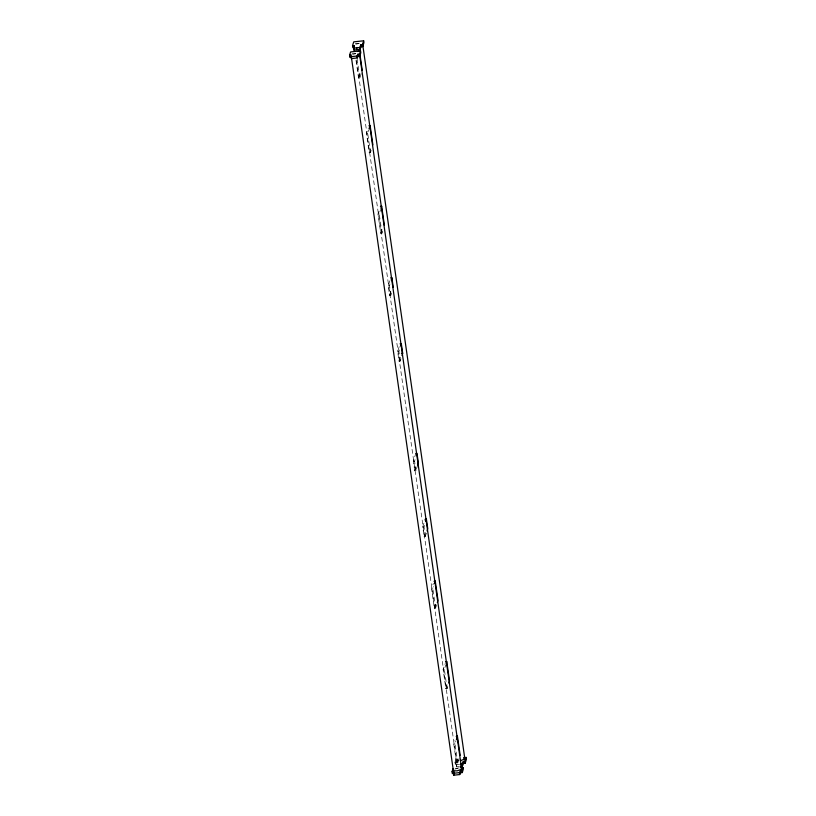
<?xml version="1.0" encoding="UTF-8"?>
<svg xmlns="http://www.w3.org/2000/svg" width="816" height="816" viewBox="0 0 816 816"><rect width="100%" height="100%" fill="white"/><g stroke="black" fill="none" stroke-linecap="round" stroke-linejoin="round"><path stroke-width="0.61" stroke-dasharray="4.08 3.06" d="M459.408 766.357L456.409 766.683L456.593 762.144L454.991 762.317L455.267 764.235L456.868 764.062L456.593 762.144M456.409 766.683L456.868 764.062M361.192 73.664L359.815 78.091L358.571 78.224L359.948 73.797M371.158 150.399L370.474 152.612L369.23 152.745L366.486 133.549L368.21 128.02M370.474 152.612L367.72 133.416L368.761 130.101M369.23 152.745L371.3 146.105M382.673 230.918L381.98 233.131L380.746 233.264L377.992 214.067L379.379 209.63M381.98 233.131L379.236 213.935L380.613 209.498M380.746 233.264L382.469 227.725M391.537 292.944L390.854 295.157L389.609 295.29L388.243 285.712L390.313 279.072M390.854 295.157L389.487 285.58L390.517 282.254M389.609 295.29L391.68 288.65M400.962 358.816L400.268 361.029L399.024 361.162L397.657 351.574L399.728 344.933M400.268 361.029L398.902 351.441L399.932 348.126M399.024 361.162L400.748 355.623M417.68 465.181L415.956 470.72L414.712 470.852L413.345 461.275L415.762 453.523M415.956 470.72L414.589 461.142L415.273 458.929M414.712 470.852L416.089 466.426M426.391 533.123L425.35 536.438L424.106 536.571L422.739 526.993L425.156 519.241M425.35 536.438L423.983 526.861L425.014 523.535M424.106 536.571L425.84 531.043M436.631 604.768L435.601 608.093L434.357 608.226L431.613 589.03L433.337 583.491M435.601 608.093L432.847 588.897L433.541 586.684M434.357 608.226L435.734 603.799M447.8 686.389L447.107 688.602L445.862 688.735L443.119 669.538L444.842 664M447.107 688.602L444.363 669.406L445.74 664.979M445.862 688.735L447.933 682.094M459.143 758.656L457.756 763.093L456.521 763.225L453.778 744.059L454.808 740.734M457.756 763.093L455.022 743.927L456.052 740.602M454.991 762.317L456.195 758.472M455.267 764.235L456.47 760.39L356.47 60.333M456.521 763.225L457.898 758.788M458 758.911L456.501 759.9L459.357 760.665M355.807 44.217L358.877 43.544M352.634 54.397L355.705 53.734M454.828 769.1L457.888 768.427M355.246 43.646L360.203 43.115M352.104 53.723L355.827 53.326M366.486 133.549L367.72 133.416M377.992 214.067L379.236 213.935M388.243 285.712L389.487 285.58M397.657 351.574L398.902 351.441M413.345 461.275L414.589 461.142M422.739 526.993L423.983 526.861M431.613 589.03L432.847 588.897M443.119 669.538L444.363 669.406M453.778 744.059L455.022 743.927M456.47 760.39L458.949 760.124M456.134 764.765L459.133 764.439M455.532 768.284L459.255 767.887M357.071 58.936L359.815 78.091M356 60.262L358.571 78.224"/><path stroke-width="1.22" d="M349.605 55.1L350.594 51.938L360.519 50.878L359.53 54.04L357.938 54.203L358.214 56.12L357.275 57.956L351.298 58.589L351.196 54.927L349.605 55.1L349.88 57.018L351.472 56.845M460.499 767.754L462.978 767.489L461.999 770.651L460.408 770.814L460.673 772.732L459.734 774.557L453.767 775.2L453.665 771.538L452.074 771.712L452.339 773.619L453.941 773.456L453.665 771.538M453.767 775.2L453.941 773.456M352.532 45.706L353.726 41.861L363.661 40.8L362.457 44.645L360.866 44.819L361.141 46.736L359.938 49.429L353.94 50.072L354.124 45.533L352.532 45.706L352.808 47.624L354.399 47.45L354.124 45.533M353.94 50.072L354.399 47.45M349.88 57.018L350.533 54.907M361.141 46.736L362.732 46.563L363.926 42.718L363.661 40.8M369.107 128.989L370.138 125.674L368.893 125.807M380.96 208.396L381.653 206.183L380.409 206.315M391.211 280.041L391.894 277.828L390.65 277.96M400.625 345.913L401.309 343.699L400.075 343.832M401.992 355.49L402.686 353.277L401.309 343.699M417.68 465.181L418.363 462.968L416.996 453.39L415.762 453.523M425.707 521.322L426.391 519.109L425.156 519.241M427.074 530.91L427.768 528.686L426.391 519.109M434.571 583.358L435.265 581.145L434.02 581.278M437.325 602.555L438.008 600.341L435.265 581.145M446.087 663.867L446.78 661.654L445.536 661.786M448.831 683.063L449.524 680.85L446.78 661.654M456.399 739.5L457.429 736.175L456.195 736.307M452.074 771.712L453.053 768.55M460.408 766.255L462.407 766.04L463.6 763.348L465.202 763.174L464.926 761.257L466.12 757.411L463.641 757.676M460.673 772.732L462.274 772.568L463.253 769.406L462.978 767.489M465.202 763.174L466.395 759.329L466.12 757.411M359.938 49.429L359.672 47.512L360.866 44.819M462.407 766.04L462.131 764.123L463.325 761.43L464.926 761.257M357.275 57.956L357 56.039L357.938 54.203M459.734 774.557L459.459 772.65L460.408 770.814M362.671 44.319L464.865 759.013L460.306 760.675M353.665 48.154L359.672 47.512M358.244 51.316L359.489 51.184M351.023 56.671L357 56.039M358.214 56.12L359.805 55.957L360.794 52.795L360.519 50.878M401.441 353.41L402.686 353.277M453.492 773.282L459.459 772.65M460.132 764.337L462.131 764.123M463.906 758.278L464.865 759.013M453.329 770.09L454.288 770.814L457.133 770.855L461.693 769.192L359.53 54.04M362.457 44.645L362.732 46.563M463.325 761.43L463.6 763.348M359.999 54.774L362.233 70.339M370.138 125.674L372.881 144.871M381.653 206.183L384.397 225.379M391.894 277.828L393.261 287.405M457.429 736.175L460.173 755.341M461.999 770.651L462.274 772.568M356.663 47.828L356.939 49.745M351.502 57.916L453.329 770.457"/></g></svg>
